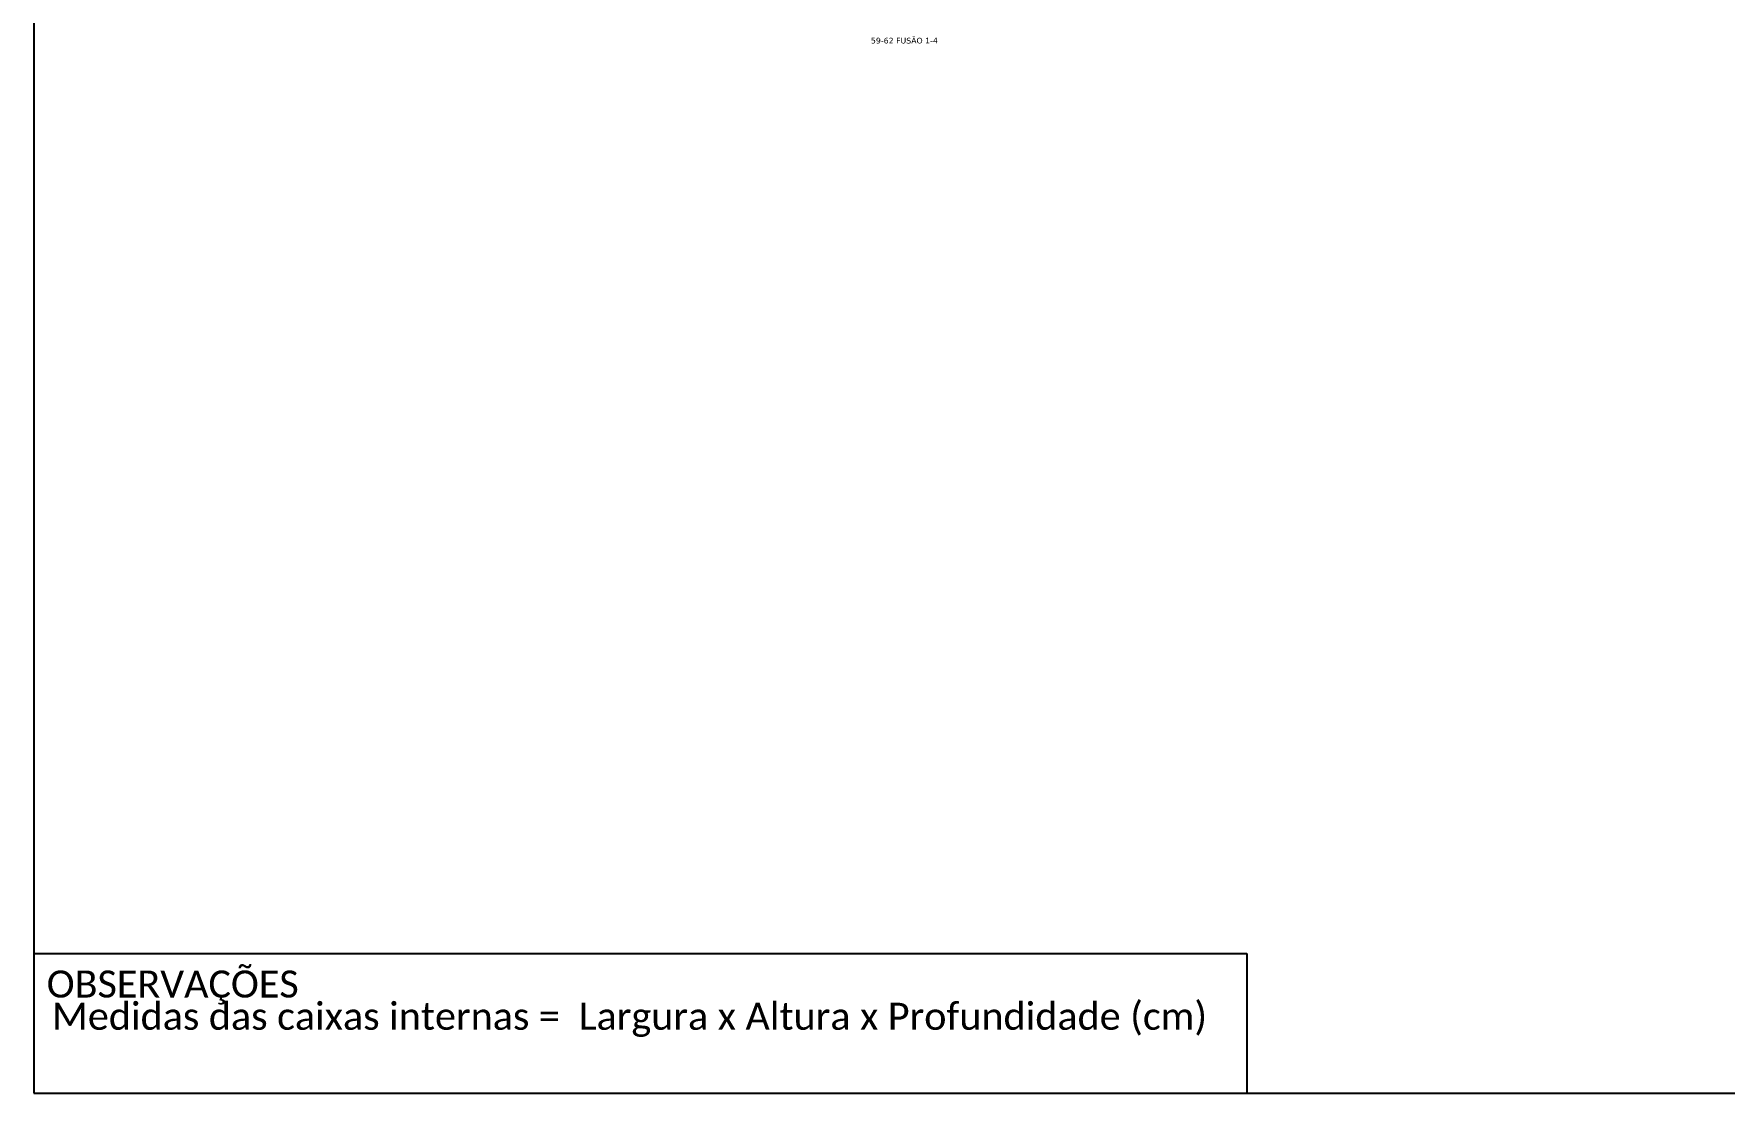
# Model space of a CAD drawing. Header units: metres. Extents: x 1369778 to 1370616, y 14918213 to 14918807.
# Drawn here: x 1369777.7 to 1370224, y 14918213.1 to 14918492.7 of the extents above; entities that cross this region are included whole.
import ezdxf
from ezdxf.enums import TextEntityAlignment as Align

# ---------------------------------------------------------------- set-up
doc = ezdxf.new("R2010")
doc.units = ezdxf.units.M
doc.header["$LTSCALE"] = 0.1
doc.header["$MEASUREMENT"] = 0
doc.layers.add('40.1-ETIQUETAS', color=1, linetype='Continuous', lineweight=20)
doc.styles.add('siredit', font='verdana.ttf')
doc.styles.add('WMF-Calibri0', font='calibri.ttf')

msp = doc.modelspace()

# ---------------------------------------------------------------- linework, layer by layer
for points in [[(1369777.7, 14918213.08), (1370616.26, 14918213.08), (1370616.26, 14918807.08), (1369777.7, 14918807.08), (1369777.7, 14918213.08)], [(1369777.7, 14918249.98), (1370097.97, 14918249.98)]]:
    msp.add_lwpolyline(points)
at = {"linetype": 'Continuous'}
msp.add_lwpolyline([(1370097.97, 14918249.98), (1370097.97, 14918213.08)], dxfattribs=at)

# ---------------------------------------------------------------- texts
at = {"style": 'WMF-Calibri0'}
msp.add_text('OBSERVAÇÕES', height=7.1308, dxfattribs=at).set_placement((1369781.11, 14918238.32))
at = {"insert": (1369782.47, 14918236.94), "char_height": 7.1308, "width": 658.8434, "attachment_point": 1, "style": 'WMF-Calibri0'}
msp.add_mtext('Medidas das caixas internas =  Largura x Altura x Profundidade (cm)', dxfattribs=at)
at = {"layer": '40.1-ETIQUETAS', "color": 7, "style": 'siredit'}
msp.add_text('59-62 FUSÃO 1-4', height=1.5, dxfattribs=at).set_placement((1370007.55, 14918490.11), align=Align.CENTER)

doc.saveas('drawing.dxf')
